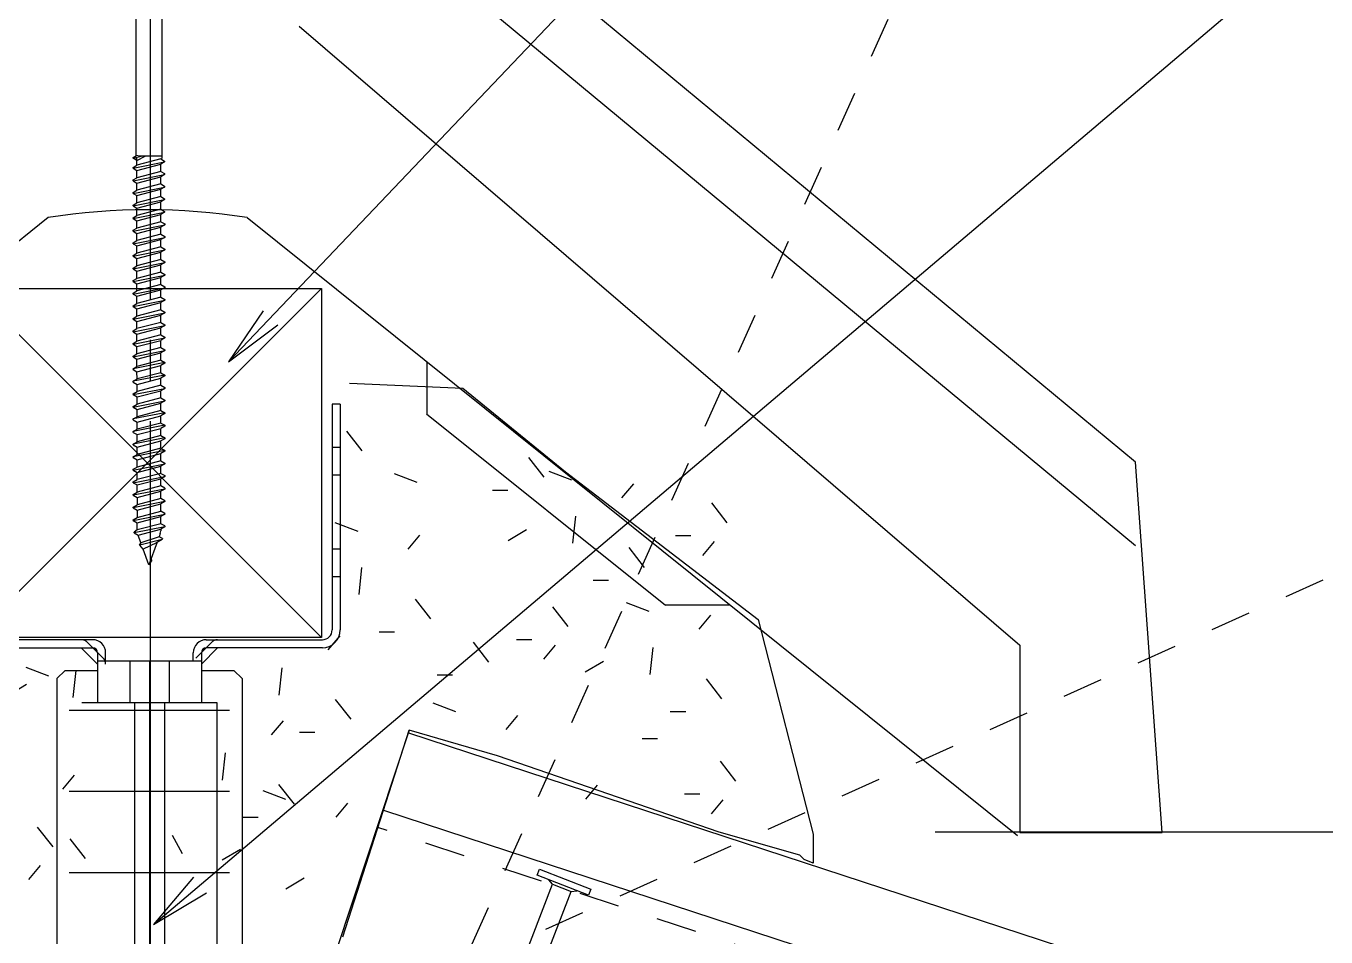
# Model space of a CAD drawing. Extents: x -1727 to 4652, y -2317 to 2357.
# Drawn here: x 2235.3 to 2395.5, y 533.6 to 645.9 of the extents above; entities that cross this region are included whole.
import ezdxf

# ---------------------------------------------------------------- set-up
doc = ezdxf.new("R2010")
doc.units = 0
doc.header["$LTSCALE"] = 5
for name, pattern in [('DASHDOT', [43, 40, -1, 1, -1]), ('DASHDOTX2', [63, 60, -1, 1, -1]), ('DASHED', [7, 6, -1]), ('DOT', [2, 1, -1])]:
    doc.linetypes.add(name, pattern=pattern)
for name, color, linetype in [('0-1', 7, 'CONTINUOUS'), ('0-2', 7, 'CONTINUOUS'), ('0-3', 7, 'CONTINUOUS'), ('0-F', 7, 'CONTINUOUS')]:
    doc.layers.add(name, color=color, linetype=linetype)

msp = doc.modelspace()

# ---------------------------------------------------------------- linework, layer by layer
at = {"layer": '0-1', "color": 4, "linetype": 'DASHDOT'}
msp.add_line((2250.6614, 182.1867), (2250.6614, 828.4776), dxfattribs=at)
at = {"layer": '0-1', "color": 4, "linetype": 'CONTINUOUS'}
for p, q in [((2248.8428, 652.9931), (2248.8469, 629.993)), ((2252.0429, 652.9937), (2252.0471, 629.5436)), ((2248.4971, 629.6629), (2248.912, 629.9132)), ((2248.4972, 629.5729), (2248.4971, 629.6629)), ((2248.4972, 629.5729), (2249.515, 629.8233)), ((2248.985, 629.2832), (2248.4972, 629.5729)), ((2248.8469, 629.993), (2248.912, 629.9132)), ((2249.2801, 629.8233), (2248.912, 629.9132)), ((2248.985, 629.2832), (2250.0049, 629.8234)), ((2248.9851, 628.733), (2248.985, 629.6231)), ((2251.91, 629.5135), (2248.9851, 628.733)), ((2252.047, 629.8238), (2249.2801, 629.8233)), ((2251.91, 629.5135), (2252.3972, 629.2337)), ((2248.4974, 628.3531), (2252.3972, 629.1338)), ((2248.4974, 628.453), (2248.9851, 628.733)), ((2248.4974, 628.3531), (2248.4974, 628.453)), ((2248.4974, 628.3531), (2248.9852, 628.073)), ((2248.9852, 628.073), (2251.9101, 628.8535)), ((2248.9854, 627.1832), (2248.9852, 628.073)), ((2251.9102, 627.9637), (2248.9854, 627.1832)), ((2252.3972, 629.1338), (2251.9101, 628.8535)), ((2251.9102, 627.9637), (2251.9101, 628.8535)), ((2251.9102, 627.9637), (2252.3975, 627.6836)), ((2252.3972, 629.2337), (2252.3972, 629.1338)), ((2248.4976, 626.9029), (2248.9854, 627.1832)), ((2248.4977, 626.803), (2248.4976, 626.9029)), ((2248.4977, 626.803), (2252.3975, 627.5837)), ((2248.4977, 626.803), (2248.9855, 626.5232)), ((2248.9855, 626.5232), (2251.9104, 627.3037)), ((2248.9857, 625.6331), (2248.9855, 626.5232)), ((2251.9105, 626.4136), (2248.9857, 625.6331)), ((2252.3975, 627.5837), (2251.9104, 627.3037)), ((2251.9105, 626.4136), (2251.9104, 627.3037)), ((2251.9105, 626.4136), (2252.3978, 626.1338)), ((2252.3975, 627.6836), (2252.3975, 627.5837)), ((2248.4979, 625.2529), (2252.3978, 626.0336)), ((2248.4979, 625.3531), (2248.9857, 625.6331)), ((2248.4979, 625.2529), (2248.4979, 625.3531)), ((2248.4979, 625.2529), (2248.9858, 624.9731)), ((2248.9858, 624.9731), (2251.9106, 625.7536)), ((2248.9859, 624.083), (2248.9858, 624.9731)), ((2251.9108, 624.8635), (2248.9859, 624.083)), ((2252.3978, 626.0336), (2251.9106, 625.7536)), ((2251.9108, 624.8635), (2251.9106, 625.7536)), ((2251.9108, 624.8635), (2252.398, 624.5837)), ((2252.3978, 626.1338), (2252.3978, 626.0336)), ((2248.4982, 623.7031), (2252.3981, 624.4838)), ((2248.4982, 623.803), (2248.9859, 624.083)), ((2248.4982, 623.7031), (2248.4982, 623.803)), ((2248.4982, 623.7031), (2248.986, 623.423)), ((2248.986, 623.423), (2251.9109, 624.2035)), ((2248.9862, 622.5332), (2248.986, 623.423)), ((2251.9111, 623.3137), (2248.9862, 622.5332)), ((2252.3981, 624.4838), (2251.9109, 624.2035)), ((2251.9111, 623.3137), (2251.9109, 624.2035)), ((2251.9111, 623.3137), (2252.3983, 623.0336)), ((2252.398, 624.5837), (2252.3981, 624.4838)), ((2248.4985, 622.153), (2252.3983, 622.9337)), ((2248.4985, 622.2529), (2248.9862, 622.5332)), ((2248.4985, 622.153), (2248.4985, 622.2529)), ((2248.4985, 622.153), (2248.9863, 621.8732)), ((2248.9863, 621.8732), (2251.9112, 622.6537)), ((2248.9865, 620.9831), (2248.9863, 621.8732)), ((2251.9113, 621.7636), (2248.9865, 620.9831)), ((2252.3983, 622.9337), (2251.9112, 622.6537)), ((2251.9113, 621.7636), (2251.9112, 622.6537)), ((2251.9113, 621.7636), (2252.3986, 621.4838)), ((2252.3983, 623.0336), (2252.3983, 622.9337)), ((2248.4987, 620.6029), (2252.3986, 621.3836)), ((2248.4987, 620.7031), (2248.9865, 620.9831)), ((2248.4987, 620.6029), (2248.4987, 620.7031)), ((2248.4987, 620.6029), (2248.9866, 620.3231)), ((2248.9866, 620.3231), (2251.9115, 621.1036)), ((2248.9868, 619.433), (2248.9866, 620.3231)), ((2251.9116, 620.2135), (2248.9868, 619.433)), ((2252.3986, 621.3836), (2251.9115, 621.1036)), ((2251.9116, 620.2135), (2251.9115, 621.1036)), ((2251.9116, 620.2135), (2252.3989, 619.9238)), ((2252.3986, 621.4838), (2252.3986, 621.3836)), ((2252.3989, 619.9238), (2252.3989, 619.8338)), ((2248.499, 619.0531), (2252.3989, 619.8338)), ((2248.499, 619.153), (2248.9868, 619.433)), ((2248.499, 619.0531), (2248.499, 619.153)), ((2248.499, 619.0531), (2248.9869, 618.773)), ((2248.4993, 617.503), (2252.3992, 618.2837)), ((2248.9869, 618.773), (2251.9117, 619.5535)), ((2248.987, 617.8832), (2248.9869, 618.773)), ((2251.9119, 618.6637), (2248.987, 617.8832)), ((2252.3989, 619.8338), (2251.9117, 619.5535)), ((2251.9119, 618.6637), (2251.9117, 619.5535)), ((2251.9119, 618.6637), (2252.3991, 618.3737)), ((2252.3992, 618.2837), (2251.912, 618.0037)), ((2252.3991, 618.3737), (2252.3992, 618.2837)), ((2248.4993, 617.6029), (2248.987, 617.8832)), ((2248.4993, 617.503), (2248.4993, 617.6029)), ((2248.4993, 617.503), (2248.9871, 617.2232)), ((2248.4996, 615.9529), (2252.3994, 616.7336)), ((2248.9871, 617.2232), (2251.912, 618.0037)), ((2248.9873, 616.3331), (2248.9871, 617.2232)), ((2251.9122, 617.1136), (2248.9873, 616.3331)), ((2251.9122, 617.1136), (2251.912, 618.0037)), ((2251.9122, 617.1136), (2252.3994, 616.8236)), ((2252.3994, 616.7336), (2251.9123, 616.4536)), ((2252.3994, 616.8236), (2252.3994, 616.7336)), ((2248.4995, 616.0531), (2248.9873, 616.3331)), ((2248.4996, 615.9529), (2248.4995, 616.0531)), ((2248.4996, 615.9529), (2248.9874, 615.6731)), ((2248.4998, 614.4031), (2252.3997, 615.1838)), ((2248.9874, 615.6731), (2251.9123, 616.4536)), ((2248.9876, 614.783), (2248.9874, 615.6731)), ((2251.9124, 615.5635), (2248.9876, 614.783)), ((2251.9124, 615.5635), (2251.9123, 616.4536)), ((2251.9124, 615.5635), (2252.3997, 615.2738)), ((2252.3997, 615.1838), (2251.9126, 614.9035)), ((2252.3997, 615.2738), (2252.3997, 615.1838)), ((2248.4998, 614.503), (2248.9876, 614.783)), ((2248.4998, 614.4031), (2248.4998, 614.503)), ((2248.4998, 614.4031), (2248.9877, 614.123)), ((2248.5001, 612.853), (2252.4, 613.6337)), ((2248.9877, 614.123), (2251.9126, 614.9035)), ((2248.9878, 613.2332), (2248.9877, 614.123)), ((2251.9127, 614.0137), (2248.9878, 613.2332)), ((2251.9127, 614.0137), (2251.9126, 614.9035)), ((2251.9127, 614.0137), (2252.4, 613.7237)), ((2252.4, 613.6337), (2251.9128, 613.3537)), ((2252.4, 613.7237), (2252.4, 613.6337)), ((2248.5001, 612.9529), (2248.9878, 613.2332)), ((2248.5001, 612.853), (2248.5001, 612.9529)), ((2248.5001, 612.853), (2248.988, 612.5732)), ((2248.5004, 611.3029), (2252.4002, 612.0836)), ((2248.988, 612.5732), (2251.9128, 613.3537)), ((2248.9881, 611.6831), (2248.988, 612.5732)), ((2251.913, 612.4636), (2248.9881, 611.6831)), ((2251.913, 612.4636), (2251.9128, 613.3537)), ((2251.913, 612.4636), (2252.4002, 612.1736)), ((2252.4002, 612.0836), (2251.9131, 611.7937)), ((2252.4002, 612.1736), (2252.4002, 612.0836)), ((2248.5004, 611.4031), (2248.9881, 611.6831)), ((2248.5004, 611.3029), (2248.5004, 611.4031)), ((2248.5004, 611.3029), (2248.9882, 611.0231)), ((2248.5007, 609.7531), (2252.4005, 610.5338)), ((2248.9882, 611.0231), (2251.9131, 611.7937)), ((2248.9884, 610.133), (2248.9882, 611.0231)), ((2251.9133, 610.9036), (2248.9884, 610.133)), ((2251.9133, 610.9036), (2251.9131, 611.7937)), ((2251.9133, 610.9036), (2252.4005, 610.6238)), ((2252.4005, 610.5338), (2251.9134, 610.2436)), ((2252.4005, 610.6238), (2252.4005, 610.5338)), ((2248.5006, 609.853), (2248.9884, 610.133)), ((2248.5007, 609.7531), (2248.5006, 609.853)), ((2248.5007, 609.7531), (2248.9885, 609.473)), ((2248.5009, 608.203), (2252.4008, 608.9837)), ((2248.9885, 609.473), (2251.9134, 610.2436)), ((2248.9887, 608.5832), (2248.9885, 609.473)), ((2251.9135, 609.3535), (2248.9887, 608.5832)), ((2248.9888, 607.9232), (2251.9136, 608.6935)), ((2251.9135, 609.3535), (2251.9134, 610.2436)), ((2251.9135, 609.3535), (2252.4008, 609.0737)), ((2252.4008, 608.9837), (2251.9136, 608.6935)), ((2251.9138, 607.8037), (2251.9136, 608.6935)), ((2252.4008, 609.0737), (2252.4008, 608.9837)), ((2248.5009, 608.3029), (2248.9887, 608.5832)), ((2248.5009, 608.203), (2248.5009, 608.3029)), ((2248.5009, 608.203), (2248.9888, 607.9232)), ((2248.5012, 606.6529), (2252.4011, 607.4336)), ((2248.9889, 607.0331), (2248.9888, 607.9232)), ((2251.9138, 607.8037), (2248.9889, 607.0331)), ((2248.9891, 606.3731), (2251.9139, 607.1437)), ((2251.9138, 607.8037), (2252.4011, 607.5236)), ((2252.4011, 607.4336), (2251.9139, 607.1437)), ((2251.9141, 606.2536), (2251.9139, 607.1437)), ((2252.4011, 607.5236), (2252.4011, 607.4336)), ((2248.5012, 606.7531), (2248.9889, 607.0331)), ((2248.5012, 606.6529), (2248.5012, 606.7531)), ((2248.5012, 606.6529), (2248.9891, 606.3731)), ((2248.5015, 605.1031), (2252.4013, 605.8838)), ((2248.5015, 605.203), (2248.9892, 605.483)), ((2248.9892, 605.483), (2248.9891, 606.3731)), ((2251.9141, 606.2536), (2248.9892, 605.483)), ((2248.9893, 604.823), (2251.9142, 605.5936)), ((2251.9141, 606.2536), (2252.4013, 605.9738)), ((2252.4013, 605.8838), (2251.9142, 605.5936)), ((2251.9144, 604.7035), (2251.9142, 605.5936)), ((2252.4013, 605.9738), (2252.4013, 605.8838)), ((2248.5015, 605.1031), (2248.5015, 605.203)), ((2248.5015, 605.1031), (2248.9893, 604.823)), ((2252.4016, 604.4237), (2248.5017, 603.6529)), ((2248.5017, 603.6529), (2248.9895, 603.9332)), ((2248.9895, 603.9332), (2248.9893, 604.823)), ((2251.9144, 604.7035), (2248.9895, 603.9332)), ((2248.9896, 603.2732), (2251.9145, 604.0435)), ((2251.9144, 604.7035), (2252.4016, 604.4237)), ((2252.4016, 604.3337), (2251.9145, 604.0435)), ((2251.9146, 603.1537), (2251.9145, 604.0435)), ((2252.4016, 604.4237), (2252.4016, 604.3337)), ((2248.5018, 603.553), (2248.5017, 603.6529)), ((2248.5018, 603.553), (2248.9896, 603.2732)), ((2252.4019, 602.8736), (2248.502, 602.1031)), ((2248.502, 602.1031), (2248.9898, 602.3831)), ((2248.9898, 602.3831), (2248.9896, 603.2732)), ((2251.9146, 603.1537), (2248.9898, 602.3831)), ((2248.9899, 601.7231), (2251.9147, 602.4937)), ((2251.9146, 603.1537), (2252.4019, 602.8736)), ((2252.4019, 602.7737), (2251.9147, 602.4937)), ((2251.9149, 601.6036), (2251.9147, 602.4937)), ((2252.4019, 602.8736), (2252.4019, 602.7737)), ((2248.502, 602.0029), (2248.502, 602.1031)), ((2248.502, 602.0029), (2248.9899, 601.7231)), ((2248.5023, 600.4531), (2252.4022, 601.2236)), ((2248.5023, 600.553), (2248.99, 600.833)), ((2248.99, 600.833), (2248.9899, 601.7231)), ((2251.9149, 601.6036), (2248.99, 600.833)), ((2248.9902, 600.173), (2251.915, 600.9436)), ((2251.9149, 601.6036), (2252.4021, 601.3238)), ((2252.4022, 601.2236), (2251.915, 600.9436)), ((2251.9152, 600.0535), (2251.915, 600.9436)), ((2252.4021, 601.3238), (2252.4022, 601.2236)), ((2248.5023, 600.4531), (2248.5023, 600.553)), ((2248.5023, 600.4531), (2248.9902, 600.173)), ((2248.5026, 598.903), (2252.4024, 599.6738)), ((2248.5026, 599.0029), (2248.9903, 599.2832)), ((2248.9903, 599.2832), (2248.9902, 600.173)), ((2251.9152, 600.0535), (2248.9903, 599.2832)), ((2248.9904, 598.6232), (2251.9153, 599.3935)), ((2251.9152, 600.0535), (2252.4024, 599.7737)), ((2252.4024, 599.6738), (2251.9153, 599.3935)), ((2251.9154, 598.5037), (2251.9153, 599.3935)), ((2252.4024, 599.7737), (2252.4024, 599.6738)), ((2248.5026, 598.903), (2248.5026, 599.0029)), ((2248.5026, 598.903), (2248.9904, 598.6232)), ((2252.4027, 598.2236), (2248.5028, 597.4531)), ((2248.5028, 597.4531), (2248.9906, 597.7331)), ((2248.9906, 597.7331), (2248.9904, 598.6232)), ((2251.9154, 598.5037), (2248.9906, 597.7331)), ((2248.9907, 597.0731), (2251.9156, 597.8437)), ((2251.9154, 598.5037), (2252.4027, 598.2236)), ((2252.4027, 598.1237), (2251.9156, 597.8437)), ((2251.9157, 596.9536), (2251.9156, 597.8437)), ((2252.4027, 598.2236), (2252.4027, 598.1237)), ((2248.5028, 597.3529), (2248.5028, 597.4531)), ((2248.5028, 597.3529), (2248.9907, 597.0731)), ((2252.403, 596.6738), (2248.5031, 595.903)), ((2248.5031, 595.903), (2248.9909, 596.183)), ((2248.5031, 595.8031), (2248.5031, 595.903)), ((2248.9909, 596.183), (2248.9907, 597.0731)), ((2251.9157, 596.9536), (2248.9909, 596.183)), ((2248.991, 595.523), (2251.9158, 596.2936)), ((2251.9157, 596.9536), (2252.403, 596.6738)), ((2252.403, 596.5736), (2251.9158, 596.2936)), ((2251.916, 595.4035), (2251.9158, 596.2936)), ((2252.403, 596.6738), (2252.403, 596.5736)), ((2248.5031, 595.8031), (2248.991, 595.523)), ((2252.4032, 595.1237), (2248.5034, 594.3529)), ((2248.5034, 594.3529), (2248.9911, 594.6332)), ((2248.5034, 594.253), (2248.5034, 594.3529)), ((2248.9911, 594.6332), (2248.991, 595.523)), ((2251.916, 595.4035), (2248.9911, 594.6332)), ((2248.9912, 593.9732), (2251.9161, 594.7435)), ((2251.916, 595.4035), (2252.4032, 595.1237)), ((2252.4033, 595.0238), (2251.9161, 594.7435)), ((2251.9163, 593.8537), (2251.9161, 594.7435)), ((2252.4032, 595.1237), (2252.4033, 595.0238)), ((2248.5034, 594.253), (2248.9912, 593.9732)), ((2252.4035, 593.5736), (2248.5037, 592.8031)), ((2248.5037, 592.8031), (2248.9914, 593.0831)), ((2248.5037, 592.7029), (2248.5037, 592.8031)), ((2248.5037, 592.7029), (2248.9915, 592.4231)), ((2248.9914, 593.0831), (2248.9912, 593.9732)), ((2251.9163, 593.8537), (2248.9914, 593.0831)), ((2248.9915, 592.4231), (2251.9164, 593.1937)), ((2251.9163, 593.8537), (2252.4035, 593.5736)), ((2252.4035, 593.4737), (2251.9164, 593.1937)), ((2251.9165, 592.3036), (2251.9164, 593.1937)), ((2252.4035, 593.5736), (2252.4035, 593.4737)), ((2248.5039, 591.1531), (2252.4038, 591.9236)), ((2248.5039, 591.253), (2248.9917, 591.533)), ((2248.5039, 591.1531), (2248.5039, 591.253)), ((2248.5039, 591.1531), (2248.9918, 590.873)), ((2248.9917, 591.533), (2248.9915, 592.4231)), ((2251.9165, 592.3036), (2248.9917, 591.533)), ((2248.9918, 590.873), (2251.9167, 591.6436)), ((2251.9165, 592.3036), (2252.4038, 592.0238)), ((2252.4038, 591.9236), (2251.9167, 591.6436)), ((2251.9168, 590.7535), (2251.9167, 591.6436)), ((2252.4038, 592.0238), (2252.4038, 591.9236)), ((2248.5042, 589.603), (2252.4041, 590.3738)), ((2248.5042, 589.7029), (2248.9919, 589.9832)), ((2248.5042, 589.603), (2248.5042, 589.7029)), ((2248.5042, 589.603), (2248.9921, 589.3232)), ((2248.9919, 589.9832), (2248.9918, 590.873)), ((2251.9168, 590.7535), (2248.9919, 589.9832)), ((2248.9921, 589.3232), (2251.9169, 590.0935)), ((2251.9168, 590.7535), (2252.4041, 590.4737)), ((2252.4041, 590.3738), (2251.9169, 590.0935)), ((2251.9171, 589.2037), (2251.9169, 590.0935)), ((2252.4041, 590.4737), (2252.4041, 590.3738)), ((2252.4044, 588.8237), (2248.5045, 588.0529)), ((2248.5045, 588.1531), (2248.9952, 588.4331)), ((2248.5045, 588.0529), (2248.5045, 588.1531)), ((2248.5045, 588.0529), (2248.9935, 587.7731)), ((2248.9922, 588.4331), (2248.9921, 589.3232)), ((2251.9171, 589.2037), (2248.9922, 588.4331)), ((2248.9923, 587.7731), (2251.9172, 588.5437)), ((2252.4044, 588.8237), (2251.9133, 588.5437)), ((2252.4043, 588.9236), (2251.9162, 589.2037)), ((2251.9174, 587.6536), (2251.9172, 588.5437)), ((2252.4043, 588.9236), (2252.4044, 588.8237)), ((2248.5047, 586.5931), (2248.9955, 586.883)), ((2248.5048, 586.5031), (2248.5047, 586.5931)), ((2252.4046, 587.2736), (2248.5048, 586.5031)), ((2248.5048, 586.5031), (2248.9938, 586.223)), ((2248.9923, 587.7731), (2248.9925, 586.883)), ((2251.9174, 587.6536), (2248.9925, 586.883)), ((2248.9926, 586.223), (2251.9175, 586.9936)), ((2252.4046, 587.2736), (2251.9136, 586.9936)), ((2252.4046, 587.3738), (2251.9165, 587.6536)), ((2251.9176, 586.1035), (2251.9175, 586.9936)), ((2252.4046, 587.3738), (2252.4046, 587.2736)), ((2248.505, 584.953), (2252.4049, 585.7238)), ((2248.505, 585.043), (2248.9958, 585.3332)), ((2248.505, 584.953), (2248.505, 585.043)), ((2248.505, 584.953), (2248.9941, 584.6732)), ((2248.9926, 586.223), (2248.9928, 585.3332)), ((2248.9928, 585.3332), (2251.9176, 586.1035)), ((2248.9929, 584.6732), (2251.9177, 585.4435)), ((2248.993, 583.7831), (2248.9929, 584.6732)), ((2252.4049, 585.7238), (2251.9138, 585.4435)), ((2252.4049, 585.8237), (2251.9167, 586.1035)), ((2251.9179, 584.5537), (2251.9177, 585.4435)), ((2252.4049, 585.8237), (2252.4049, 585.7238)), ((2248.6313, 583.433), (2249.1192, 583.1531)), ((2252.4052, 584.1737), (2248.6421, 583.4231)), ((2248.993, 583.7831), (2248.6421, 583.523)), ((2248.6421, 583.4231), (2248.6421, 583.523)), ((2251.9179, 584.5537), (2248.993, 583.7831)), ((2249.1183, 583.1531), (2251.918, 583.8937)), ((2249.4694, 582.1833), (2249.1183, 583.1531)), ((2251.8572, 583.3336), (2251.7202, 582.9535)), ((2252.4052, 584.1737), (2251.9141, 583.8937)), ((2252.4052, 584.2736), (2251.917, 584.5537)), ((2251.918, 583.8937), (2251.9181, 583.6735)), ((2252.4052, 584.2736), (2252.4052, 584.1737)), ((2249.4694, 582.1833), (2249.2985, 582.0033)), ((2249.3366, 581.9133), (2249.2985, 582.0033)), ((2252.0874, 582.6137), (2249.3366, 581.9133)), ((2249.7516, 581.4133), (2249.3366, 581.9133)), ((2251.7202, 582.9535), (2249.4694, 582.1833)), ((2251.3954, 582.2136), (2249.7516, 581.4133)), ((2251.4674, 582.2635), (2250.456, 579.4835)), ((2252.0874, 582.6137), (2251.3954, 582.2136)), ((2252.1303, 582.7238), (2251.7202, 582.9535)), ((2252.1303, 582.7238), (2252.0874, 582.6137)), ((2250.456, 579.4835), (2249.7516, 581.4133)), ((2250.456, 579.4835), (2250.8309, 579.9935)), ((2250.8309, 579.9935), (2250.7619, 580.3235)), ((2298.2775, 541.2447), (2298.5623, 541.9806)), ((2298.5623, 541.9806), (2304.9227, 539.519)), ((2293.1833, 522.0367), (2300.1838, 540.1249)), ((2304.6379, 538.7831), (2298.2775, 541.2447)), ((2300.1838, 540.1249), (2299.7149, 540.6884)), ((2300.1838, 540.1249), (2302.4735, 539.2387)), ((2295.4726, 521.1496), (2302.4735, 539.2387)), ((2302.4735, 539.2387), (2303.2005, 539.3394)), ((2302.4735, 539.2387), (2303.2005, 539.3394)), ((2304.9227, 539.519), (2304.6379, 538.7831))]:
    msp.add_line(p, q, dxfattribs=at)
at = {"layer": '0-1', "color": 7, "linetype": 'CONTINUOUS'}
for p, q in [((2228.7408, 613.5208), (2271.7408, 570.5208)), ((2271.7408, 613.5208), (2228.7408, 570.5208)), ((2274.8162, 595.9585), (2276.7119, 593.5207)), ((2297.2268, 592.722), (2299.1225, 590.2843)), ((2283.5201, 589.6289), (2280.7215, 590.7126)), ((2302.5618, 589.9197), (2299.7632, 591.0033)), ((2310.1453, 589.4676), (2308.7007, 587.7524)), ((2294.6986, 588.6596), (2292.8027, 588.6598)), ((2319.7681, 587.1053), (2321.6638, 584.6676)), ((2276.2202, 583.5748), (2273.4216, 584.6585)), ((2303.0128, 585.4959), (2302.6514, 582.1556)), ((2283.8037, 583.1227), (2282.3591, 581.4075)), ((2296.9639, 583.7811), (2294.7067, 582.4271)), ((2309.6029, 581.6133), (2311.4986, 579.1755)), ((2317.2399, 583.0429), (2315.344, 583.0431)), ((2320.1063, 582.3656), (2318.6616, 580.6504)), ((2276.6712, 579.1511), (2276.3098, 575.8107)), ((2307.0747, 577.5509), (2305.1788, 577.551)), ((2283.2613, 575.2684), (2285.157, 572.8306)), ((2300.1806, 574.3216), (2302.0763, 571.8838)), ((2312.0812, 573.7334), (2309.2826, 574.817)), ((2319.6647, 573.2813), (2318.2201, 571.5661)), ((2273.9644, 570.7465), (2272.5197, 569.0313)), ((2280.7331, 571.206), (2278.8372, 571.2062)), ((2297.6524, 570.2592), (2295.7565, 570.2594)), ((2290.4026, 569.9479), (2292.2982, 567.5101)), ((2300.5188, 569.5818), (2299.0741, 567.8666)), ((2312.5322, 569.3096), (2312.1708, 565.9692)), ((2306.4833, 567.5948), (2304.2261, 566.2408)), ((2238.1316, 565.7582), (2235.333, 566.8418)), ((2241.4428, 566.4598), (2241.0814, 563.1194)), ((2266.8318, 566.7748), (2266.4704, 563.4345)), ((2287.8743, 565.8855), (2285.9784, 565.8857)), ((2319.1223, 565.4269), (2321.018, 562.9892)), ((2235.3939, 564.745), (2233.1368, 563.391)), ((2273.422, 562.8922), (2275.3176, 560.4544)), ((2288.2779, 561.3584), (2285.4793, 562.442)), ((2295.8615, 560.9063), (2294.4168, 559.1911)), ((2316.5941, 561.3645), (2314.6982, 561.3647)), ((2266.9815, 560.2742), (2265.5368, 558.559)), ((2270.8937, 558.8298), (2268.9979, 558.8299)), ((2313.1182, 558.0488), (2311.2223, 558.049)), ((2259.8489, 556.3025), (2259.4875, 552.9622)), ((2320.8534, 555.2774), (2322.7491, 552.8397)), ((2241.2623, 553.5771), (2239.8176, 551.8619)), ((2267.3311, 550.57), (2264.5325, 551.6536)), ((2266.4391, 552.4198), (2268.3347, 549.9821)), ((2305.6989, 552.3366), (2304.2543, 550.6214)), ((2318.3252, 551.215), (2316.4293, 551.2152)), ((2274.9146, 550.1179), (2273.4699, 548.4027)), ((2321.1915, 550.5377), (2319.7469, 548.8225)), ((2263.9108, 548.3574), (2262.0149, 548.3576)), ((2236.709, 547.1764), (2238.6046, 544.7387)), ((2240.7199, 545.7228), (2242.6155, 543.285)), ((2253.3407, 546.1756), (2254.541, 543.9245)), ((2261.7331, 544.4314), (2259.476, 543.0774)), ((2237.0471, 542.4366), (2235.6024, 540.7214)), ((2269.5707, 540.8953), (2267.3136, 539.5413))]:
    msp.add_line(p, q, dxfattribs=at)
at = {"layer": '0-1', "color": 3, "linetype": 'CONTINUOUS'}
for p, q in [((2228.7408, 613.5208), (2271.7408, 613.5208)), ((2271.7408, 613.5208), (2271.7408, 570.5208)), ((2271.7408, 570.5208), (2228.7408, 570.5208))]:
    msp.add_line(p, q, dxfattribs=at)
at = {"layer": '0-1', "color": 6, "linetype": 'CONTINUOUS'}
for p, q in [((2274.0284, 599.2621), (2273.0284, 599.2621)), ((2273.0284, 599.2621), (2273.0284, 571.4621)), ((2274.0284, 599.2621), (2274.0284, 571.4621)), ((2243.5284, 570.2621), (2229.2284, 570.2621)), ((2257.5284, 570.2621), (2271.8284, 570.2621)), ((2229.2284, 569.2621), (2243.5284, 569.2621)), ((2242.1284, 569.2621), (2244.1284, 567.2621)), ((2244.1284, 568.6621), (2244.1284, 562.5433)), ((2245.1284, 567.6621), (2245.1284, 568.6621)), ((2255.9284, 567.6621), (2255.9284, 568.6621)), ((2258.9284, 569.2621), (2256.9284, 567.2621)), ((2256.9284, 568.6621), (2256.9284, 562.5433)), ((2271.8284, 569.2621), (2257.5284, 569.2621)), ((2244.1284, 567.6621), (2256.9284, 567.6621)), ((2248.1141, 567.6621), (2248.1141, 562.5433)), ((2250.5284, 567.6621), (2250.5284, 512.2621)), ((2252.9426, 567.6621), (2252.9426, 562.5433)), ((2239.1284, 565.4621), (2240.1284, 566.4621)), ((2239.1284, 565.4621), (2239.1284, 511.4621)), ((2240.1284, 566.4621), (2244.1284, 566.4621)), ((2256.9284, 566.4621), (2260.9284, 566.4621)), ((2260.9284, 566.4621), (2261.9284, 565.4621)), ((2261.9284, 565.4621), (2261.9284, 511.4621)), ((2242.2128, 562.5433), (2258.8439, 562.5433)), ((2248.6698, 562.5433), (2248.6698, 509.5433)), ((2250.5284, 562.5433), (2250.5284, 509.5433)), ((2252.3869, 562.5433), (2252.3869, 509.5433)), ((2258.8439, 562.5433), (2258.8439, 509.5433))]:
    msp.add_line(p, q, dxfattribs=at)
at = {"layer": '0-1', "color": 6, "linetype": 'DASHED'}
for p, q in [((2273.0284, 593.9621), (2274.0284, 593.9621)), ((2273.0284, 590.5621), (2274.0284, 590.5621)), ((2273.0284, 581.4621), (2274.0284, 581.4621)), ((2273.0284, 578.0621), (2274.0284, 578.0621)), ((2242.8355, 569.9692), (2244.8355, 567.9692)), ((2258.2212, 569.9692), (2256.2212, 567.9692))]:
    msp.add_line(p, q, dxfattribs=at)
at = {"layer": '0-1', "color": 6, "linetype": 'DASHDOTX2'}
for p, q in [((2260.4061, 561.5433), (2240.6506, 561.5433)), ((2260.4061, 551.5433), (2240.6506, 551.5433)), ((2259.3061, 551.5433), (2241.7506, 551.5433)), ((2260.4061, 541.5433), (2240.6506, 541.5433)), ((2259.3061, 541.5433), (2241.7506, 541.5433))]:
    msp.add_line(p, q, dxfattribs=at)
at = {"layer": '0-1', "color": 7, "linetype": 'CONTINUOUS'}
msp.add_lwpolyline([(2275.1754, 601.8612), (2289.1295, 601.27), (2301.7846, 590.9392), (2325.5453, 572.7314), (2332.3079, 546.2873), (2332.3079, 542.7106), (2331.1819, 543.1742), (2330.652, 543.7041), (2320.7169, 546.5522), (2293.4282, 555.9575), (2282.539, 559.1253), (2273.6056, 532.1582), (2267.9882, 516.8559), (2258.7851, 508.4727)], dxfattribs=at)
at = {"layer": '0-1', "color": 4, "linetype": 'CONTINUOUS'}
msp.add_arc((2250.9182, 583.6734), 0.9999, 340.0101, 360.0101, dxfattribs=at)
at = {"layer": '0-1', "color": 6, "linetype": 'DASHED'}
for centre, start, end in [((2242.1284, 569.2621), 45, 90), ((2258.9284, 569.2621), 90, 135), ((2244.1284, 567.2621), 0, 45)]:
    msp.add_arc(centre, 1, start, end, dxfattribs=at)
at = {"layer": '0-1', "color": 6, "linetype": 'CONTINUOUS'}
for centre, radius, start, end in [((2243.5284, 568.6621), 1.6, 0, 90), ((2257.5284, 568.6621), 1.6, 90, 180), ((2271.8284, 571.4621), 2.2, 270, 360), ((2271.8284, 571.4621), 1.2, 270, 360), ((2243.5284, 568.6621), 0.6, 0, 90), ((2257.5284, 568.6621), 0.6, 90, 180)]:
    msp.add_arc(centre, radius, start, end, dxfattribs=at)
at = {"layer": '0-2', "color": 2, "linetype": 'CONTINUOUS'}
for p, q in [((2372.0251, 592.1354), (2272.7121, 674.5144)), ((2372.0251, 581.8154), (2270.5211, 666.0124)), ((2268.9871, 645.8734), (2357.7841, 569.5834)), ((2238.0241, 622.2624), (2143.5811, 546.5054)), ((2262.5441, 622.2624), (2357.4721, 546.1164)), ((2284.6811, 604.5054), (2284.6811, 598.0964)), ((2284.6801, 598.0964), (2314.0891, 574.5054)), ((2375.2841, 546.5054), (2372.0251, 592.1354)), ((2322.0801, 574.5054), (2314.0891, 574.5054)), ((2357.7841, 569.5834), (2357.7841, 546.5054)), ((2274.3322, 533.6589), (2282.539, 559.1253)), ((2282.4317, 558.7923), (2452.1664, 503.2107)), ((2279.3585, 549.256), (2454.0756, 492.0426)), ((2357.7841, 546.5054), (2375.2841, 546.5054))]:
    msp.add_line(p, q, dxfattribs=at)
at = {"layer": '0-2', "color": 2, "linetype": 'DOT'}
msp.add_line((2479.3883, 481.3992), (2278.6722, 547.1263), dxfattribs=at)
at = {"layer": '0-2', "color": 2, "linetype": 'CONTINUOUS'}
msp.add_arc((2250.2841, 544.5644), 78.659, 81.0331, 98.9669, dxfattribs=at)
at = {"layer": '0-3', "color": 7, "linetype": 'CONTINUOUS'}
msp.add_line((2347.3504, 546.5782), (2428.4221, 546.5709), dxfattribs=at)
for points in [[(2260.2539, 604.5007), (2387.4007, 738.0853), (2417.4007, 738.0853)], [(2251.0309, 535.1892), (2421.4869, 679.6033), (2451.4869, 679.6033)], [(2264.5193, 610.7951), (2260.2539, 604.5007), (2266.3301, 609.0715)], [(2255.9453, 540.991), (2251.0309, 535.1892), (2257.5613, 539.0836)]]:
    msp.add_lwpolyline(points, dxfattribs=at)
at = {"layer": '0-F', "color": 1, "linetype": 'DOT'}
for p, q in [((2257.4309, 459.7674), (2371.6189, 713.5218)), ((2395.115, 577.6081), (1592.4535, 216.9335))]:
    msp.add_line(p, q, dxfattribs=at)

doc.saveas('drawing.dxf')
